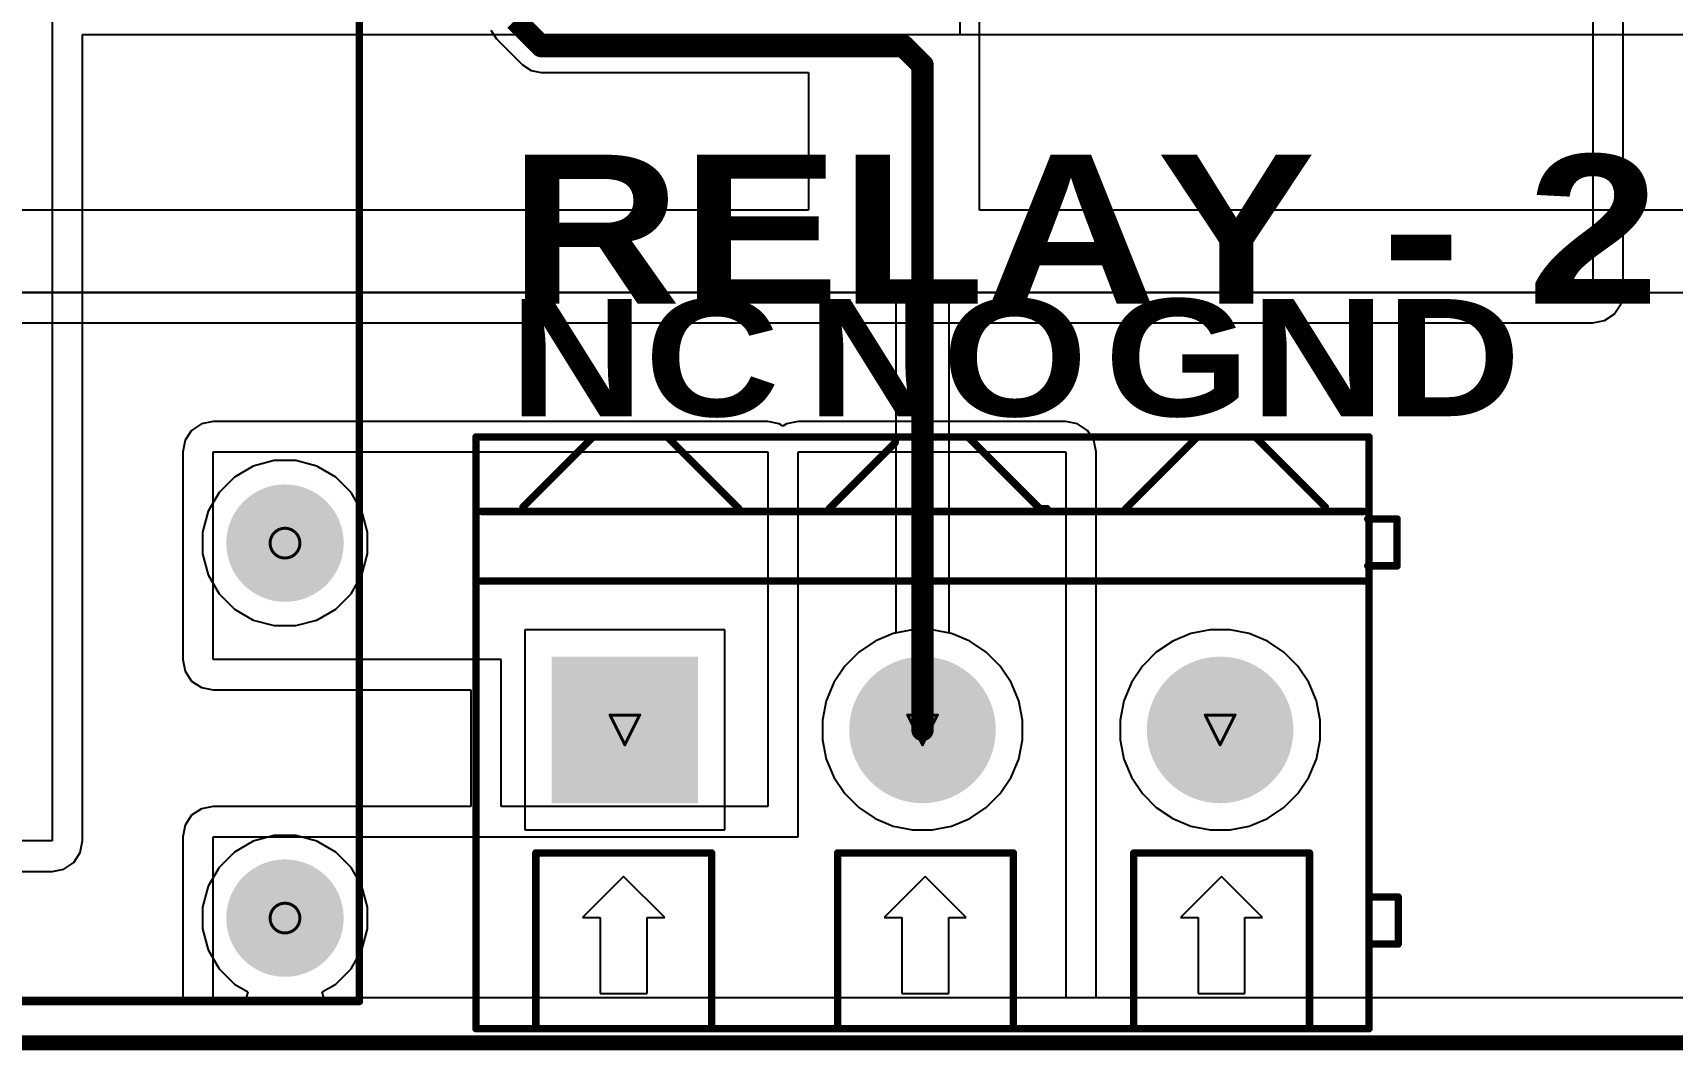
# Model space of a CAD drawing. Header units: inches. Extents: x -5 to 5328, y -4 to 5281.
# Drawn here: x 83.39 to 111.37, y -4.13 to 13.24 of the extents above; entities that cross this region are included whole.
import ezdxf

# ---------------------------------------------------------------- set-up
doc = ezdxf.new("R2010")
doc.units = ezdxf.units.IN
for name, color, linetype in [('Board Outline', 216, 'Continuous'), ('Bottom Layer', 5, 'Continuous'), ('Bottom Solder', 6, 'Continuous'), ('Drill Drawing', 1, 'Continuous'), ('Layer 1', 16, 'Continuous'), ('Layer 2', 76, 'Continuous'), ('Multi-Layer', 9, 'Continuous'), ('Pad Holes', 156, 'Continuous'), ('Top Layer', 1, 'Continuous'), ('Top Overlay', 2, 'Continuous'), ('Top Solder', 216, 'Continuous')]:
    doc.layers.add(name, color=color, linetype=linetype)
doc.styles.add('Arial Black_Bold', font='', dxfattribs={"height": 0.2})
doc.styles.get('Arial Black_Bold').set_extended_font_data('Arial Black', bold=True)

# ---------------------------------------------------------------- blocks, each defined once
blk = doc.blocks.new('G6RN_1_DC24_123')
at = {"layer": 'Bottom Layer'}
h = blk.add_hatch(color=5, dxfattribs=at)
edge = h.paths.add_edge_path()
edge.add_arc((-3.81, 12.7), 0.9, 0, 360)
h = blk.add_hatch(color=5, dxfattribs=at)
edge = h.paths.add_edge_path()
edge.add_arc((3.81, 12.7), 0.9, 0, 360)
h = blk.add_hatch(color=5, dxfattribs=at)
edge = h.paths.add_edge_path()
edge.add_arc((3.81, -6.3), 0.9, 0, 360)
h = blk.add_hatch(color=5, dxfattribs=at)
edge = h.paths.add_edge_path()
edge.add_arc((-3.81, -9.5), 0.9, 0, 360)
h = blk.add_hatch(color=5, dxfattribs=at)
edge = h.paths.add_edge_path()
edge.add_arc((3.81, -12.7), 0.9, 0, 360)
at = {"layer": 'Bottom Solder'}
h = blk.add_hatch(color=6, dxfattribs=at)
edge = h.paths.add_edge_path()
edge.add_arc((-3.81, 12.7), 1.002, 0, 360)
h = blk.add_hatch(color=6, dxfattribs=at)
edge = h.paths.add_edge_path()
edge.add_arc((3.81, 12.7), 1.002, 0, 360)
h = blk.add_hatch(color=6, dxfattribs=at)
edge = h.paths.add_edge_path()
edge.add_arc((3.81, -6.3), 1.002, 0, 360)
h = blk.add_hatch(color=6, dxfattribs=at)
edge = h.paths.add_edge_path()
edge.add_arc((-3.81, -9.5), 1.002, 0, 360)
h = blk.add_hatch(color=6, dxfattribs=at)
edge = h.paths.add_edge_path()
edge.add_arc((3.81, -12.7), 1.002, 0, 360)
at = {"layer": 'Layer 1'}
h = blk.add_hatch(color=16, dxfattribs=at)
edge = h.paths.add_edge_path()
edge.add_arc((-3.81, 12.7), 0.9, 0, 360)
h = blk.add_hatch(color=16, dxfattribs=at)
edge = h.paths.add_edge_path()
edge.add_arc((3.81, 12.7), 0.9, 0, 360)
h = blk.add_hatch(color=16, dxfattribs=at)
edge = h.paths.add_edge_path()
edge.add_arc((3.81, -6.3), 0.9, 0, 360)
h = blk.add_hatch(color=16, dxfattribs=at)
edge = h.paths.add_edge_path()
edge.add_arc((-3.81, -9.5), 0.9, 0, 360)
h = blk.add_hatch(color=16, dxfattribs=at)
edge = h.paths.add_edge_path()
edge.add_arc((3.81, -12.7), 0.9, 0, 360)
at = {"layer": 'Layer 2'}
h = blk.add_hatch(color=76, dxfattribs=at)
edge = h.paths.add_edge_path()
edge.add_arc((-3.81, 12.7), 0.9, 0, 360)
h = blk.add_hatch(color=76, dxfattribs=at)
edge = h.paths.add_edge_path()
edge.add_arc((3.81, 12.7), 0.9, 0, 360)
h = blk.add_hatch(color=76, dxfattribs=at)
edge = h.paths.add_edge_path()
edge.add_arc((3.81, -6.3), 0.9, 0, 360)
h = blk.add_hatch(color=76, dxfattribs=at)
edge = h.paths.add_edge_path()
edge.add_arc((-3.81, -9.5), 0.9, 0, 360)
h = blk.add_hatch(color=76, dxfattribs=at)
edge = h.paths.add_edge_path()
edge.add_arc((3.81, -12.7), 0.9, 0, 360)
at = {"layer": 'Multi-Layer'}
h = blk.add_hatch(color=9, dxfattribs=at)
edge = h.paths.add_edge_path()
edge.add_arc((-3.81, 12.7), 0.9, 0, 360)
h = blk.add_hatch(color=9, dxfattribs=at)
edge = h.paths.add_edge_path()
edge.add_arc((3.81, 12.7), 0.9, 0, 360)
h = blk.add_hatch(color=9, dxfattribs=at)
edge = h.paths.add_edge_path()
edge.add_arc((3.81, -6.3), 0.9, 0, 360)
h = blk.add_hatch(color=9, dxfattribs=at)
edge = h.paths.add_edge_path()
edge.add_arc((-3.81, -9.5), 0.9, 0, 360)
h = blk.add_hatch(color=9, dxfattribs=at)
edge = h.paths.add_edge_path()
edge.add_arc((3.81, -12.7), 0.9, 0, 360)
at = {"layer": 'Pad Holes'}
h = blk.add_hatch(color=7, dxfattribs=at)
edge = h.paths.add_edge_path()
edge.add_arc((-3.81, 12.7), 0.6, 0, 360)
h = blk.add_hatch(color=7, dxfattribs=at)
edge = h.paths.add_edge_path()
edge.add_arc((3.81, 12.7), 0.6, 0, 360)
h = blk.add_hatch(color=7, dxfattribs=at)
edge = h.paths.add_edge_path()
edge.add_arc((3.81, -6.3), 0.6, 0, 360)
h = blk.add_hatch(color=7, dxfattribs=at)
edge = h.paths.add_edge_path()
edge.add_arc((-3.81, -9.5), 0.6, 0, 360)
h = blk.add_hatch(color=7, dxfattribs=at)
edge = h.paths.add_edge_path()
edge.add_arc((3.81, -12.7), 0.6, 0, 360)
at = {"layer": 'Top Layer'}
h = blk.add_hatch(color=1, dxfattribs=at)
edge = h.paths.add_edge_path()
edge.add_arc((-3.81, 12.7), 0.9, 0, 360)
h = blk.add_hatch(color=1, dxfattribs=at)
edge = h.paths.add_edge_path()
edge.add_arc((3.81, 12.7), 0.9, 0, 360)
h = blk.add_hatch(color=1, dxfattribs=at)
edge = h.paths.add_edge_path()
edge.add_arc((3.81, -6.3), 0.9, 0, 360)
h = blk.add_hatch(color=1, dxfattribs=at)
edge = h.paths.add_edge_path()
edge.add_arc((-3.81, -9.5), 0.9, 0, 360)
h = blk.add_hatch(color=1, dxfattribs=at)
edge = h.paths.add_edge_path()
edge.add_arc((3.81, -12.7), 0.9, 0, 360)
at = {"layer": 'Top Solder'}
h = blk.add_hatch(color=216, dxfattribs=at)
edge = h.paths.add_edge_path()
edge.add_arc((-3.81, 12.7), 1.002, 0, 360)
h = blk.add_hatch(color=216, dxfattribs=at)
edge = h.paths.add_edge_path()
edge.add_arc((3.81, 12.7), 1.002, 0, 360)
h = blk.add_hatch(color=216, dxfattribs=at)
edge = h.paths.add_edge_path()
edge.add_arc((3.81, -6.3), 1.002, 0, 360)
h = blk.add_hatch(color=216, dxfattribs=at)
edge = h.paths.add_edge_path()
edge.add_arc((-3.81, -9.5), 1.002, 0, 360)
h = blk.add_hatch(color=216, dxfattribs=at)
edge = h.paths.add_edge_path()
edge.add_arc((3.81, -12.7), 1.002, 0, 360)
at = {"layer": 'Top Overlay'}
for points in [[(-5.08, 14.377, 0.127, 0.127, 0), (5.08, 14.377, 0.127, 0.127, 0)], [(-5.08, -14.123, 0.127, 0.127, 0), (-5.08, 14.377, 0.127, 0.127, 0)], [(5.08, -14.123, 0.127, 0.127, 0), (5.08, 14.377, 0.127, 0.127, 0)], [(-1.524, 13.462, 0.127, 0.127, 0), (1.524, 13.462, 0.127, 0.127, 0)], [(-1.524, 12.192, 0.127, 0.127, 0), (-1.524, 13.462, 0.127, 0.127, 0)], [(1.524, 12.192, 0.127, 0.127, 0), (1.524, 13.462, 0.127, 0.127, 0)], [(-1.524, 12.192, 0.127, 0.127, 0), (1.524, 12.192, 0.127, 0.127, 0)], [(-5.08, -14.123, 0.127, 0.127, 0), (5.08, -14.123, 0.127, 0.127, 0)]]:
    blk.add_lwpolyline(points, format="xyseb", dxfattribs=at)
for points in [[(-5.112, 14.377, 0.0635, 0.0635, 1), (-5.048, 14.377, 0.0635, 0.0635, 1)], [(-5.112, 14.377, 0.0635, 0.0635, 1), (-5.048, 14.377, 0.0635, 0.0635, 1)], [(5.048, 14.377, 0.0635, 0.0635, 1), (5.112, 14.377, 0.0635, 0.0635, 1)], [(5.048, 14.377, 0.0635, 0.0635, 1), (5.112, 14.377, 0.0635, 0.0635, 1)], [(-1.556, 13.462, 0.0635, 0.0635, 1), (-1.492, 13.462, 0.0635, 0.0635, 1)], [(-1.556, 13.462, 0.0635, 0.0635, 1), (-1.492, 13.462, 0.0635, 0.0635, 1)], [(1.492, 13.462, 0.0635, 0.0635, 1), (1.556, 13.462, 0.0635, 0.0635, 1)], [(1.492, 13.462, 0.0635, 0.0635, 1), (1.556, 13.462, 0.0635, 0.0635, 1)], [(-1.556, 12.192, 0.0635, 0.0635, 1), (-1.492, 12.192, 0.0635, 0.0635, 1)], [(-1.556, 12.192, 0.0635, 0.0635, 1), (-1.492, 12.192, 0.0635, 0.0635, 1)], [(1.492, 12.192, 0.0635, 0.0635, 1), (1.556, 12.192, 0.0635, 0.0635, 1)], [(1.492, 12.192, 0.0635, 0.0635, 1), (1.556, 12.192, 0.0635, 0.0635, 1)], [(-5.112, -14.123, 0.0635, 0.0635, 1), (-5.048, -14.123, 0.0635, 0.0635, 1)], [(-5.112, -14.123, 0.0635, 0.0635, 1), (-5.048, -14.123, 0.0635, 0.0635, 1)], [(5.048, -14.123, 0.0635, 0.0635, 1), (5.112, -14.123, 0.0635, 0.0635, 1)], [(5.048, -14.123, 0.0635, 0.0635, 1), (5.112, -14.123, 0.0635, 0.0635, 1)]]:
    blk.add_lwpolyline(points, format="xyseb", close=True, dxfattribs=at)
blk = doc.blocks.new('DB128L_5_08_3P_GY_S_127')
at = {"layer": 'Bottom Layer'}
blk.add_hatch(color=5, dxfattribs=at).paths.add_polyline_path([(-6.28, 1.2), (-3.88, 1.2), (-3.88, -1.2), (-6.28, -1.2)])
h = blk.add_hatch(color=5, dxfattribs=at)
edge = h.paths.add_edge_path()
edge.add_arc((0, 0), 1.2, 0, 360)
h = blk.add_hatch(color=5, dxfattribs=at)
edge = h.paths.add_edge_path()
edge.add_arc((5.08, 0), 1.2, 0, 360)
at = {"layer": 'Bottom Solder'}
blk.add_hatch(color=6, dxfattribs=at).paths.add_polyline_path([(-6.331, 1.251), (-3.829, 1.251), (-3.829, -1.251), (-6.331, -1.251)])
h = blk.add_hatch(color=6, dxfattribs=at)
edge = h.paths.add_edge_path()
edge.add_arc((0, 0), 1.251, 0, 360)
h = blk.add_hatch(color=6, dxfattribs=at)
edge = h.paths.add_edge_path()
edge.add_arc((5.08, 0), 1.251, 0, 360)
at = {"layer": 'Layer 1'}
blk.add_hatch(color=16, dxfattribs=at).paths.add_polyline_path([(-6.28, 1.2), (-3.88, 1.2), (-3.88, -1.2), (-6.28, -1.2)])
h = blk.add_hatch(color=16, dxfattribs=at)
edge = h.paths.add_edge_path()
edge.add_arc((0, 0), 1.2, 0, 360)
h = blk.add_hatch(color=16, dxfattribs=at)
edge = h.paths.add_edge_path()
edge.add_arc((5.08, 0), 1.2, 0, 360)
at = {"layer": 'Layer 2'}
blk.add_hatch(color=76, dxfattribs=at).paths.add_polyline_path([(-6.28, 1.2), (-3.88, 1.2), (-3.88, -1.2), (-6.28, -1.2)])
h = blk.add_hatch(color=76, dxfattribs=at)
edge = h.paths.add_edge_path()
edge.add_arc((0, 0), 1.2, 0, 360)
h = blk.add_hatch(color=76, dxfattribs=at)
edge = h.paths.add_edge_path()
edge.add_arc((5.08, 0), 1.2, 0, 360)
at = {"layer": 'Multi-Layer'}
blk.add_hatch(color=9, dxfattribs=at).paths.add_polyline_path([(-6.28, 1.2), (-3.88, 1.2), (-3.88, -1.2), (-6.28, -1.2)])
h = blk.add_hatch(color=9, dxfattribs=at)
edge = h.paths.add_edge_path()
edge.add_arc((0, 0), 1.2, 0, 360)
h = blk.add_hatch(color=9, dxfattribs=at)
edge = h.paths.add_edge_path()
edge.add_arc((5.08, 0), 1.2, 0, 360)
at = {"layer": 'Pad Holes'}
h = blk.add_hatch(color=7, dxfattribs=at)
edge = h.paths.add_edge_path()
edge.add_arc((-5.08, 0), 0.8, 0, 360)
h = blk.add_hatch(color=7, dxfattribs=at)
edge = h.paths.add_edge_path()
edge.add_arc((0, 0), 0.8, 0, 360)
h = blk.add_hatch(color=7, dxfattribs=at)
edge = h.paths.add_edge_path()
edge.add_arc((5.08, 0), 0.8, 0, 360)
at = {"layer": 'Top Layer'}
blk.add_hatch(color=1, dxfattribs=at).paths.add_polyline_path([(-6.28, 1.2), (-3.88, 1.2), (-3.88, -1.2), (-6.28, -1.2)])
h = blk.add_hatch(color=1, dxfattribs=at)
edge = h.paths.add_edge_path()
edge.add_arc((0, 0), 1.2, 0, 360)
h = blk.add_hatch(color=1, dxfattribs=at)
edge = h.paths.add_edge_path()
edge.add_arc((5.08, 0), 1.2, 0, 360)
at = {"layer": 'Top Solder'}
blk.add_hatch(color=216, dxfattribs=at).paths.add_polyline_path([(-6.331, 1.251), (-3.829, 1.251), (-3.829, -1.251), (-6.331, -1.251)])
h = blk.add_hatch(color=216, dxfattribs=at)
edge = h.paths.add_edge_path()
edge.add_arc((0, 0), 1.251, 0, 360)
h = blk.add_hatch(color=216, dxfattribs=at)
edge = h.paths.add_edge_path()
edge.add_arc((5.08, 0), 1.251, 0, 360)
at = {"layer": 'Top Overlay'}
for p, q in [((-5.1, -2.5), (-5.8, -3.2)), ((-4.4, -3.2), (-5.1, -2.5)), ((-5.1, -2.5), (-5.1, -2.5)), ((0.048, -2.5), (-0.652, -3.2)), ((0.748, -3.2), (0.048, -2.5)), ((0.048, -2.5), (0.048, -2.5)), ((5.103, -2.5), (4.403, -3.2)), ((5.803, -3.2), (5.103, -2.5)), ((5.103, -2.5), (5.103, -2.5)), ((-5.8, -3.2), (-5.5, -3.2)), ((-5.5, -3.2), (-5.5, -4.5)), ((-4.7, -4.5), (-4.7, -3.2)), ((-4.7, -3.2), (-4.4, -3.2)), ((-0.652, -3.2), (-0.352, -3.2)), ((-0.352, -3.2), (-0.352, -4.5)), ((0.448, -4.5), (0.448, -3.2)), ((0.448, -3.2), (0.748, -3.2)), ((4.403, -3.2), (4.703, -3.2)), ((4.703, -3.2), (4.703, -4.5)), ((5.503, -4.5), (5.503, -3.2)), ((5.503, -3.2), (5.803, -3.2)), ((-5.5, -4.5), (-4.7, -4.5)), ((-0.352, -4.5), (0.448, -4.5)), ((4.703, -4.5), (5.503, -4.5))]:
    blk.add_line(p, q, dxfattribs=at)
for points in [[(-7.62, 5, 0.127, 0.127, 0), (-7.62, -5.1, 0.127, 0.127, 0)], [(-7.62, 5, 0.127, 0.127, 0), (7.62, 5, 0.127, 0.127, 0)], [(-6.817, 3.806, 0.127, 0.127, 0), (-5.623, 5, 0.127, 0.127, 0)], [(-4.455, 5, 0.127, 0.127, 0), (-4.356, 5, 0.127, 0.127, 0)], [(-4.356, 5, 0.127, 0.127, 0), (-3.134, 3.778, 0.127, 0.127, 0)], [(-0.467, 4.902, 0.127, 0.127, 0), (-0.467, 5, 0.127, 0.127, 0)], [(0.778, 5, 0.127, 0.127, 0), (2, 3.778, 0.127, 0.127, 0)], [(3.47, 3.778, 0.127, 0.127, 0), (4.689, 4.997, 0.127, 0.127, 0)], [(4.689, 4.997, 0.127, 0.127, 0), (4.689, 5, 0.127, 0.127, 0)], [(5.68, 5, 0.127, 0.127, 0), (6.874, 3.806, 0.127, 0.127, 0)], [(7.62, -5.1, 0.127, 0.127, 0), (7.62, 5, 0.127, 0.127, 0)], [(-1.59, 3.778, 0.127, 0.127, 0), (-0.467, 4.902, 0.127, 0.127, 0)], [(-7.53, 3.729, 0.127, 0.127, 0), (7.53, 3.729, 0.127, 0.127, 0)], [(-6.817, 3.806, 0.127, 0.127, 0), (-6.817, 3.778, 0.127, 0.127, 0)], [(2, 3.778, 0.127, 0.127, 0), (2.124, 3.778, 0.127, 0.127, 0)], [(6.874, 3.778, 0.127, 0.127, 0), (6.874, 3.806, 0.127, 0.127, 0)], [(7.6, 3.6, 0.127, 0.127, 0), (8.1, 3.6, 0.127, 0.127, 0)], [(8.1, 2.8, 0.127, 0.127, 0), (8.1, 3.6, 0.127, 0.127, 0)], [(7.6, 2.8, 0.127, 0.127, 0), (8.1, 2.8, 0.127, 0.127, 0)], [(-7.53, 2.54, 0.127, 0.127, 0), (7.53, 2.54, 0.127, 0.127, 0)], [(-6.599, -2.1, 0.127, 0.127, 0), (-3.599, -2.1, 0.127, 0.127, 0)], [(-6.599, -5.1, 0.127, 0.127, 0), (-6.599, -2.1, 0.127, 0.127, 0)], [(-3.599, -5.1, 0.127, 0.127, 0), (-3.599, -2.1, 0.127, 0.127, 0)], [(-1.449, -2.101, 0.127, 0.127, 0), (1.55, -2.101, 0.127, 0.127, 0)], [(-1.449, -5.1, 0.127, 0.127, 0), (-1.449, -2.101, 0.127, 0.127, 0)], [(1.55, -5.1, 0.127, 0.127, 0), (1.55, -2.101, 0.127, 0.127, 0)], [(3.605, -2.101, 0.127, 0.127, 0), (6.605, -2.101, 0.127, 0.127, 0)], [(3.605, -5.1, 0.127, 0.127, 0), (3.605, -2.101, 0.127, 0.127, 0)], [(6.605, -2.101, 0.127, 0.127, 0), (6.605, -5.1, 0.127, 0.127, 0)], [(7.62, -2.853, 0.127, 0.127, 0), (8.12, -2.853, 0.127, 0.127, 0)], [(8.12, -3.653, 0.127, 0.127, 0), (8.12, -2.853, 0.127, 0.127, 0)], [(7.62, -3.653, 0.127, 0.127, 0), (8.12, -3.653, 0.127, 0.127, 0)], [(-7.62, -5.1, 0.127, 0.127, 0), (7.62, -5.1, 0.127, 0.127, 0)]]:
    blk.add_lwpolyline(points, format="xyseb", dxfattribs=at)
for points in [[(-7.652, 5, 0.0635, 0.0635, 1), (-7.588, 5, 0.0635, 0.0635, 1)], [(-7.652, 5, 0.0635, 0.0635, 1), (-7.588, 5, 0.0635, 0.0635, 1)], [(-5.655, 5, 0.0635, 0.0635, 1), (-5.591, 5, 0.0635, 0.0635, 1)], [(-4.486, 5, 0.0635, 0.0635, 1), (-4.423, 5, 0.0635, 0.0635, 1)], [(-4.387, 5, 0.0635, 0.0635, 1), (-4.324, 5, 0.0635, 0.0635, 1)], [(-4.387, 5, 0.0635, 0.0635, 1), (-4.324, 5, 0.0635, 0.0635, 1)], [(-0.499, 5, 0.0635, 0.0635, 1), (-0.435, 5, 0.0635, 0.0635, 1)], [(0.746, 5, 0.0635, 0.0635, 1), (0.81, 5, 0.0635, 0.0635, 1)], [(4.658, 5, 0.0635, 0.0635, 1), (4.721, 5, 0.0635, 0.0635, 1)], [(4.658, 4.997, 0.0635, 0.0635, 1), (4.721, 4.997, 0.0635, 0.0635, 1)], [(4.658, 4.997, 0.0635, 0.0635, 1), (4.721, 4.997, 0.0635, 0.0635, 1)], [(5.648, 5, 0.0635, 0.0635, 1), (5.712, 5, 0.0635, 0.0635, 1)], [(7.588, 5, 0.0635, 0.0635, 1), (7.652, 5, 0.0635, 0.0635, 1)], [(7.588, 5, 0.0635, 0.0635, 1), (7.652, 5, 0.0635, 0.0635, 1)], [(-0.499, 4.902, 0.0635, 0.0635, 1), (-0.435, 4.902, 0.0635, 0.0635, 1)], [(-0.499, 4.902, 0.0635, 0.0635, 1), (-0.435, 4.902, 0.0635, 0.0635, 1)], [(-7.562, 3.729, 0.0635, 0.0635, 1), (-7.498, 3.729, 0.0635, 0.0635, 1)], [(-6.849, 3.806, 0.0635, 0.0635, 1), (-6.785, 3.806, 0.0635, 0.0635, 1)], [(-6.849, 3.806, 0.0635, 0.0635, 1), (-6.785, 3.806, 0.0635, 0.0635, 1)], [(-6.849, 3.778, 0.0635, 0.0635, 1), (-6.785, 3.778, 0.0635, 0.0635, 1)], [(-3.166, 3.778, 0.0635, 0.0635, 1), (-3.102, 3.778, 0.0635, 0.0635, 1)], [(-1.622, 3.778, 0.0635, 0.0635, 1), (-1.559, 3.778, 0.0635, 0.0635, 1)], [(1.968, 3.778, 0.0635, 0.0635, 1), (2.031, 3.778, 0.0635, 0.0635, 1)], [(1.968, 3.778, 0.0635, 0.0635, 1), (2.031, 3.778, 0.0635, 0.0635, 1)], [(2.092, 3.778, 0.0635, 0.0635, 1), (2.156, 3.778, 0.0635, 0.0635, 1)], [(3.438, 3.778, 0.0635, 0.0635, 1), (3.502, 3.778, 0.0635, 0.0635, 1)], [(6.842, 3.806, 0.0635, 0.0635, 1), (6.906, 3.806, 0.0635, 0.0635, 1)], [(6.842, 3.806, 0.0635, 0.0635, 1), (6.906, 3.806, 0.0635, 0.0635, 1)], [(6.842, 3.778, 0.0635, 0.0635, 1), (6.906, 3.778, 0.0635, 0.0635, 1)], [(7.498, 3.729, 0.0635, 0.0635, 1), (7.562, 3.729, 0.0635, 0.0635, 1)], [(7.568, 3.6, 0.0635, 0.0635, 1), (7.632, 3.6, 0.0635, 0.0635, 1)], [(8.068, 3.6, 0.0635, 0.0635, 1), (8.132, 3.6, 0.0635, 0.0635, 1)], [(8.068, 3.6, 0.0635, 0.0635, 1), (8.132, 3.6, 0.0635, 0.0635, 1)], [(7.568, 2.8, 0.0635, 0.0635, 1), (7.632, 2.8, 0.0635, 0.0635, 1)], [(8.068, 2.8, 0.0635, 0.0635, 1), (8.132, 2.8, 0.0635, 0.0635, 1)], [(8.068, 2.8, 0.0635, 0.0635, 1), (8.132, 2.8, 0.0635, 0.0635, 1)], [(-7.562, 2.54, 0.0635, 0.0635, 1), (-7.498, 2.54, 0.0635, 0.0635, 1)], [(7.498, 2.54, 0.0635, 0.0635, 1), (7.562, 2.54, 0.0635, 0.0635, 1)], [(-6.631, -2.1, 0.0635, 0.0635, 1), (-6.567, -2.1, 0.0635, 0.0635, 1)], [(-6.631, -2.1, 0.0635, 0.0635, 1), (-6.567, -2.1, 0.0635, 0.0635, 1)], [(-3.631, -2.1, 0.0635, 0.0635, 1), (-3.567, -2.1, 0.0635, 0.0635, 1)], [(-3.631, -2.1, 0.0635, 0.0635, 1), (-3.567, -2.1, 0.0635, 0.0635, 1)], [(-1.481, -2.101, 0.0635, 0.0635, 1), (-1.418, -2.101, 0.0635, 0.0635, 1)], [(-1.481, -2.101, 0.0635, 0.0635, 1), (-1.418, -2.101, 0.0635, 0.0635, 1)], [(1.519, -2.101, 0.0635, 0.0635, 1), (1.582, -2.101, 0.0635, 0.0635, 1)], [(1.519, -2.101, 0.0635, 0.0635, 1), (1.582, -2.101, 0.0635, 0.0635, 1)], [(3.574, -2.101, 0.0635, 0.0635, 1), (3.637, -2.101, 0.0635, 0.0635, 1)], [(3.574, -2.101, 0.0635, 0.0635, 1), (3.637, -2.101, 0.0635, 0.0635, 1)], [(6.573, -2.101, 0.0635, 0.0635, 1), (6.637, -2.101, 0.0635, 0.0635, 1)], [(6.573, -2.101, 0.0635, 0.0635, 1), (6.637, -2.101, 0.0635, 0.0635, 1)], [(7.588, -2.853, 0.0635, 0.0635, 1), (7.652, -2.853, 0.0635, 0.0635, 1)], [(8.088, -2.853, 0.0635, 0.0635, 1), (8.152, -2.853, 0.0635, 0.0635, 1)], [(8.088, -2.853, 0.0635, 0.0635, 1), (8.152, -2.853, 0.0635, 0.0635, 1)], [(7.588, -3.653, 0.0635, 0.0635, 1), (7.652, -3.653, 0.0635, 0.0635, 1)], [(8.088, -3.653, 0.0635, 0.0635, 1), (8.152, -3.653, 0.0635, 0.0635, 1)], [(8.088, -3.653, 0.0635, 0.0635, 1), (8.152, -3.653, 0.0635, 0.0635, 1)], [(-7.652, -5.1, 0.0635, 0.0635, 1), (-7.588, -5.1, 0.0635, 0.0635, 1)], [(-7.652, -5.1, 0.0635, 0.0635, 1), (-7.588, -5.1, 0.0635, 0.0635, 1)], [(-6.631, -5.1, 0.0635, 0.0635, 1), (-6.567, -5.1, 0.0635, 0.0635, 1)], [(-3.631, -5.1, 0.0635, 0.0635, 1), (-3.567, -5.1, 0.0635, 0.0635, 1)], [(-1.481, -5.1, 0.0635, 0.0635, 1), (-1.418, -5.1, 0.0635, 0.0635, 1)], [(1.519, -5.1, 0.0635, 0.0635, 1), (1.582, -5.1, 0.0635, 0.0635, 1)], [(3.574, -5.1, 0.0635, 0.0635, 1), (3.637, -5.1, 0.0635, 0.0635, 1)], [(6.573, -5.1, 0.0635, 0.0635, 1), (6.637, -5.1, 0.0635, 0.0635, 1)], [(7.588, -5.1, 0.0635, 0.0635, 1), (7.652, -5.1, 0.0635, 0.0635, 1)], [(7.588, -5.1, 0.0635, 0.0635, 1), (7.652, -5.1, 0.0635, 0.0635, 1)]]:
    blk.add_lwpolyline(points, format="xyseb", close=True, dxfattribs=at)

msp = doc.modelspace()

# ---------------------------------------------------------------- linework, layer by layer
at = {"layer": 'Board Outline'}
msp.add_lwpolyline([(-4.019, -4, 0.254, 0.254, 0), (145.981, -4, 0.254, 0.254, 0)], format="xyseb", dxfattribs=at)
at = {"layer": 'Bottom Layer'}
for p, q in [((99.213, 16.332), (99.213, 13.212)), ((83.721, 13.73), (83.721, -0.556)), ((84.239, -0.556), (84.239, 13.212)), ((84.239, 13.212), (111.644, 13.212)), ((99.213, 13.212), (111.644, 13.212)), ((87.508, 5.936), (87.15, 5.84)), ((87.879, 5.936), (87.508, 5.936)), ((88.237, 5.84), (87.879, 5.936)), ((86.829, 5.655), (86.567, 5.393)), ((87.15, 5.84), (86.829, 5.655)), ((88.558, 5.655), (88.237, 5.84)), ((88.82, 5.393), (88.558, 5.655)), ((86.567, 5.393), (86.381, 5.072)), ((89.005, 5.072), (88.82, 5.393)), ((86.381, 5.072), (86.285, 4.714)), ((89.101, 4.714), (89.005, 5.072)), ((86.285, 4.714), (86.285, 4.343)), ((89.101, 4.343), (89.101, 4.714)), ((86.285, 4.343), (86.381, 3.985)), ((89.005, 3.985), (89.101, 4.343)), ((86.381, 3.985), (86.567, 3.664)), ((88.82, 3.664), (89.005, 3.985)), ((86.567, 3.664), (86.829, 3.402)), ((88.558, 3.402), (88.82, 3.664)), ((86.829, 3.402), (87.15, 3.216)), ((88.237, 3.216), (88.558, 3.402)), ((87.15, 3.216), (87.508, 3.12)), ((87.508, 3.12), (87.879, 3.12)), ((87.879, 3.12), (88.237, 3.216)), ((95.201, 3.048), (91.785, 3.048)), ((91.785, 3.048), (91.785, -0.368)), ((95.201, -0.368), (95.201, 3.048)), ((97.764, 2.854), (97.484, 2.667)), ((98.075, 2.983), (97.764, 2.854)), ((98.405, 3.048), (98.075, 2.983)), ((98.741, 3.048), (98.405, 3.048)), ((99.071, 2.983), (98.741, 3.048)), ((99.382, 2.854), (99.071, 2.983)), ((99.662, 2.667), (99.382, 2.854)), ((97.484, 2.667), (97.247, 2.429)), ((99.9, 2.429), (99.662, 2.667)), ((97.247, 2.429), (97.06, 2.149)), ((100.087, 2.149), (99.9, 2.429)), ((97.06, 2.149), (96.931, 1.839)), ((100.216, 1.839), (100.087, 2.149)), ((96.931, 1.839), (96.865, 1.509)), ((100.281, 1.509), (100.216, 1.839)), ((96.865, 1.509), (96.865, 1.172)), ((100.281, 1.172), (100.281, 1.509)), ((96.865, 1.172), (96.931, 0.842)), ((100.216, 0.842), (100.281, 1.172)), ((96.931, 0.842), (97.06, 0.531)), ((100.087, 0.531), (100.216, 0.842)), ((97.06, 0.531), (97.247, 0.252)), ((99.9, 0.252), (100.087, 0.531)), ((97.247, 0.252), (97.484, 0.014)), ((97.484, 0.014), (97.764, -0.173)), ((99.382, -0.173), (99.662, 0.014)), ((99.662, 0.014), (99.9, 0.252)), ((97.764, -0.173), (98.075, -0.302)), ((99.071, -0.302), (99.382, -0.173)), ((83.721, -0.556), (77.554, -0.556)), ((84.2, -0.755), (84.239, -0.556)), ((87.15, -0.56), (86.829, -0.745)), ((87.508, -0.464), (87.15, -0.56)), ((87.879, -0.464), (87.508, -0.464)), ((88.237, -0.56), (87.879, -0.464)), ((88.558, -0.745), (88.237, -0.56)), ((91.785, -0.368), (95.201, -0.368)), ((98.075, -0.302), (98.405, -0.368)), ((98.405, -0.368), (98.741, -0.368)), ((98.741, -0.368), (99.071, -0.302)), ((84.087, -0.923), (84.2, -0.755)), ((86.829, -0.745), (86.567, -1.007)), ((88.82, -1.007), (88.558, -0.745)), ((77.554, -1.074), (83.721, -1.074)), ((83.721, -1.074), (83.919, -1.035)), ((83.919, -1.035), (84.087, -0.923)), ((86.567, -1.007), (86.381, -1.328)), ((89.005, -1.328), (88.82, -1.007)), ((86.381, -1.328), (86.285, -1.686)), ((89.101, -1.686), (89.005, -1.328)), ((86.285, -1.686), (86.285, -2.057)), ((89.101, -2.057), (89.101, -1.686)), ((86.285, -2.057), (86.381, -2.415)), ((89.005, -2.415), (89.101, -2.057)), ((86.381, -2.415), (86.567, -2.736)), ((88.82, -2.736), (89.005, -2.415)), ((86.567, -2.736), (86.829, -2.998)), ((88.558, -2.998), (88.82, -2.736)), ((86.829, -2.998), (87.057, -3.13)), ((88.33, -3.13), (88.558, -2.998)), ((87.029, -3.231), (57.854, -3.231)), ((87.057, -3.13), (87.029, -3.231)), ((88.357, -3.231), (88.33, -3.13)), ((139.429, -3.231), (88.357, -3.231))]:
    msp.add_line(p, q, dxfattribs=at)
at = {"layer": 'Drill Drawing'}
for points in [[(87.947, 4.528, 0.0508, 0.0508, 1), (87.439, 4.528, 0.0508, 0.0508, 1)], [(87.427, 4.528, 0.0254, 0.0254, 1), (87.452, 4.528, 0.0254, 0.0254, 1)], [(87.935, 4.528, 0.0254, 0.0254, 1), (87.96, 4.528, 0.0254, 0.0254, 1)], [(93.227, 1.594, 0.0254, 0.0254, 1), (93.252, 1.594, 0.0254, 0.0254, 1)], [(93.227, 1.594, 0.0254, 0.0254, 1), (93.252, 1.594, 0.0254, 0.0254, 1)], [(93.735, 1.594, 0.0254, 0.0254, 1), (93.76, 1.594, 0.0254, 0.0254, 1)], [(93.735, 1.594, 0.0254, 0.0254, 1), (93.76, 1.594, 0.0254, 0.0254, 1)], [(98.307, 1.594, 0.0254, 0.0254, 1), (98.332, 1.594, 0.0254, 0.0254, 1)], [(98.307, 1.594, 0.0254, 0.0254, 1), (98.332, 1.594, 0.0254, 0.0254, 1)], [(98.815, 1.594, 0.0254, 0.0254, 1), (98.84, 1.594, 0.0254, 0.0254, 1)], [(98.815, 1.594, 0.0254, 0.0254, 1), (98.84, 1.594, 0.0254, 0.0254, 1)], [(103.387, 1.594, 0.0254, 0.0254, 1), (103.412, 1.594, 0.0254, 0.0254, 1)], [(103.387, 1.594, 0.0254, 0.0254, 1), (103.412, 1.594, 0.0254, 0.0254, 1)], [(103.895, 1.594, 0.0254, 0.0254, 1), (103.92, 1.594, 0.0254, 0.0254, 1)], [(103.895, 1.594, 0.0254, 0.0254, 1), (103.92, 1.594, 0.0254, 0.0254, 1)], [(93.481, 1.086, 0.0254, 0.0254, 1), (93.506, 1.086, 0.0254, 0.0254, 1)], [(93.481, 1.086, 0.0254, 0.0254, 1), (93.506, 1.086, 0.0254, 0.0254, 1)], [(98.561, 1.086, 0.0254, 0.0254, 1), (98.586, 1.086, 0.0254, 0.0254, 1)], [(98.561, 1.086, 0.0254, 0.0254, 1), (98.586, 1.086, 0.0254, 0.0254, 1)], [(103.641, 1.086, 0.0254, 0.0254, 1), (103.666, 1.086, 0.0254, 0.0254, 1)], [(103.641, 1.086, 0.0254, 0.0254, 1), (103.666, 1.086, 0.0254, 0.0254, 1)], [(87.947, -1.872, 0.0508, 0.0508, 1), (87.439, -1.872, 0.0508, 0.0508, 1)], [(87.427, -1.872, 0.0254, 0.0254, 1), (87.452, -1.872, 0.0254, 0.0254, 1)], [(87.935, -1.872, 0.0254, 0.0254, 1), (87.96, -1.872, 0.0254, 0.0254, 1)]]:
    msp.add_lwpolyline(points, format="xyseb", close=True, dxfattribs=at)
for points in [[(93.239, 1.594, 0.0508, 0.0508, 0), (93.747, 1.594, 0.0508, 0.0508, 0)], [(93.239, 1.594, 0.0508, 0.0508, 0), (93.493, 1.086, 0.0508, 0.0508, 0)], [(93.493, 1.086, 0.0508, 0.0508, 0), (93.747, 1.594, 0.0508, 0.0508, 0)], [(98.319, 1.594, 0.0508, 0.0508, 0), (98.827, 1.594, 0.0508, 0.0508, 0)], [(98.319, 1.594, 0.0508, 0.0508, 0), (98.573, 1.086, 0.0508, 0.0508, 0)], [(98.573, 1.086, 0.0508, 0.0508, 0), (98.827, 1.594, 0.0508, 0.0508, 0)], [(103.399, 1.594, 0.0508, 0.0508, 0), (103.907, 1.594, 0.0508, 0.0508, 0)], [(103.399, 1.594, 0.0508, 0.0508, 0), (103.653, 1.086, 0.0508, 0.0508, 0)], [(103.653, 1.086, 0.0508, 0.0508, 0), (103.907, 1.594, 0.0508, 0.0508, 0)]]:
    msp.add_lwpolyline(points, format="xyseb", dxfattribs=at)
at = {"layer": 'Layer 1'}
for p, q in [((87.508, 5.936), (87.15, 5.84)), ((87.879, 5.936), (87.508, 5.936)), ((88.237, 5.84), (87.879, 5.936)), ((86.829, 5.655), (86.567, 5.393)), ((87.15, 5.84), (86.829, 5.655)), ((88.558, 5.655), (88.237, 5.84)), ((88.82, 5.393), (88.558, 5.655)), ((86.567, 5.393), (86.381, 5.072)), ((89.005, 5.072), (88.82, 5.393)), ((86.381, 5.072), (86.285, 4.714)), ((89.101, 4.714), (89.005, 5.072)), ((86.285, 4.714), (86.285, 4.343)), ((89.101, 4.343), (89.101, 4.714)), ((86.285, 4.343), (86.381, 3.985)), ((89.005, 3.985), (89.101, 4.343)), ((86.381, 3.985), (86.567, 3.664)), ((88.82, 3.664), (89.005, 3.985)), ((86.567, 3.664), (86.829, 3.402)), ((88.558, 3.402), (88.82, 3.664)), ((86.829, 3.402), (87.15, 3.216)), ((88.237, 3.216), (88.558, 3.402)), ((87.15, 3.216), (87.508, 3.12)), ((87.508, 3.12), (87.879, 3.12)), ((87.879, 3.12), (88.237, 3.216)), ((95.201, 3.048), (91.785, 3.048)), ((91.785, 3.048), (91.785, -0.368)), ((95.201, -0.368), (95.201, 3.048)), ((97.764, 2.854), (97.484, 2.667)), ((98.075, 2.983), (97.764, 2.854)), ((98.405, 3.048), (98.075, 2.983)), ((98.741, 3.048), (98.405, 3.048)), ((99.071, 2.983), (98.741, 3.048)), ((99.382, 2.854), (99.071, 2.983)), ((99.662, 2.667), (99.382, 2.854)), ((97.484, 2.667), (97.247, 2.429)), ((99.9, 2.429), (99.662, 2.667)), ((97.247, 2.429), (97.06, 2.149)), ((100.087, 2.149), (99.9, 2.429)), ((97.06, 2.149), (96.931, 1.839)), ((100.216, 1.839), (100.087, 2.149)), ((96.931, 1.839), (96.865, 1.509)), ((100.281, 1.509), (100.216, 1.839)), ((96.865, 1.509), (96.865, 1.172)), ((100.281, 1.172), (100.281, 1.509)), ((96.865, 1.172), (96.931, 0.842)), ((100.216, 0.842), (100.281, 1.172)), ((96.931, 0.842), (97.06, 0.531)), ((100.087, 0.531), (100.216, 0.842)), ((97.06, 0.531), (97.247, 0.252)), ((99.9, 0.252), (100.087, 0.531)), ((97.247, 0.252), (97.484, 0.014)), ((97.484, 0.014), (97.764, -0.173)), ((99.382, -0.173), (99.662, 0.014)), ((99.662, 0.014), (99.9, 0.252)), ((97.764, -0.173), (98.075, -0.302)), ((99.071, -0.302), (99.382, -0.173)), ((87.15, -0.56), (86.829, -0.745)), ((87.508, -0.464), (87.15, -0.56)), ((87.879, -0.464), (87.508, -0.464)), ((88.237, -0.56), (87.879, -0.464)), ((88.558, -0.745), (88.237, -0.56)), ((91.785, -0.368), (95.201, -0.368)), ((98.075, -0.302), (98.405, -0.368)), ((98.405, -0.368), (98.741, -0.368)), ((98.741, -0.368), (99.071, -0.302)), ((86.829, -0.745), (86.567, -1.007)), ((88.82, -1.007), (88.558, -0.745)), ((86.567, -1.007), (86.381, -1.328)), ((89.005, -1.328), (88.82, -1.007)), ((86.381, -1.328), (86.285, -1.686)), ((89.101, -1.686), (89.005, -1.328)), ((86.285, -1.686), (86.285, -2.057)), ((89.101, -2.057), (89.101, -1.686)), ((86.285, -2.057), (86.381, -2.415)), ((89.005, -2.415), (89.101, -2.057)), ((86.381, -2.415), (86.567, -2.736)), ((88.82, -2.736), (89.005, -2.415)), ((86.567, -2.736), (86.829, -2.998)), ((88.558, -2.998), (88.82, -2.736)), ((86.829, -2.998), (87.057, -3.13)), ((88.33, -3.13), (88.558, -2.998)), ((87.029, -3.231), (57.854, -3.231)), ((87.057, -3.13), (87.029, -3.231)), ((88.357, -3.231), (88.33, -3.13)), ((139.429, -3.231), (88.357, -3.231))]:
    msp.add_line(p, q, dxfattribs=at)
at = {"layer": 'Layer 2'}
for p, q in [((99.545, 10.211), (99.545, 16.115)), ((91.204, 13.283), (91.302, 13.136)), ((91.302, 13.136), (91.746, 12.692)), ((91.746, 12.692), (91.746, 12.692)), ((91.746, 12.692), (91.893, 12.594)), ((91.893, 12.594), (92.066, 12.559)), ((92.066, 12.559), (96.629, 12.559)), ((96.629, 12.559), (96.629, 10.211)), ((96.629, 10.211), (80.602, 10.211)), ((112.134, 10.211), (99.545, 10.211)), ((68.119, 8.804), (98.12, 8.804)), ((98.12, 8.804), (98.12, 2.992)), ((99.026, 2.992), (99.026, 8.804)), ((99.026, 8.804), (113.444, 8.804)), ((87.508, 5.936), (87.15, 5.84)), ((87.879, 5.936), (87.508, 5.936)), ((88.237, 5.84), (87.879, 5.936)), ((86.829, 5.655), (86.567, 5.393)), ((87.15, 5.84), (86.829, 5.655)), ((88.558, 5.655), (88.237, 5.84)), ((88.82, 5.393), (88.558, 5.655)), ((86.567, 5.393), (86.381, 5.072)), ((89.005, 5.072), (88.82, 5.393)), ((86.381, 5.072), (86.285, 4.714)), ((89.101, 4.714), (89.005, 5.072)), ((86.285, 4.714), (86.285, 4.343)), ((89.101, 4.343), (89.101, 4.714)), ((86.285, 4.343), (86.381, 3.985)), ((89.005, 3.985), (89.101, 4.343)), ((86.381, 3.985), (86.567, 3.664)), ((88.82, 3.664), (89.005, 3.985)), ((86.567, 3.664), (86.829, 3.402)), ((88.558, 3.402), (88.82, 3.664)), ((86.829, 3.402), (87.15, 3.216)), ((88.237, 3.216), (88.558, 3.402)), ((87.15, 3.216), (87.508, 3.12)), ((87.508, 3.12), (87.879, 3.12)), ((87.879, 3.12), (88.237, 3.216)), ((95.201, 3.048), (91.785, 3.048)), ((91.785, 3.048), (91.785, -0.368)), ((95.201, -0.368), (95.201, 3.048)), ((97.764, 2.854), (97.484, 2.667)), ((98.075, 2.983), (97.764, 2.854)), ((98.12, 2.992), (98.075, 2.983)), ((99.071, 2.983), (99.026, 2.992)), ((99.382, 2.854), (99.071, 2.983)), ((99.662, 2.667), (99.382, 2.854)), ((102.844, 2.854), (102.564, 2.667)), ((103.155, 2.983), (102.844, 2.854)), ((103.485, 3.048), (103.155, 2.983)), ((103.822, 3.048), (103.485, 3.048)), ((104.151, 2.983), (103.822, 3.048)), ((104.462, 2.854), (104.151, 2.983)), ((104.742, 2.667), (104.462, 2.854)), ((97.484, 2.667), (97.247, 2.429)), ((99.9, 2.429), (99.662, 2.667)), ((102.564, 2.667), (102.327, 2.429)), ((104.98, 2.429), (104.742, 2.667)), ((97.247, 2.429), (97.06, 2.149)), ((100.087, 2.149), (99.9, 2.429)), ((102.327, 2.429), (102.14, 2.149)), ((105.167, 2.149), (104.98, 2.429)), ((97.06, 2.149), (96.931, 1.839)), ((100.216, 1.839), (100.087, 2.149)), ((102.14, 2.149), (102.011, 1.839)), ((105.296, 1.839), (105.167, 2.149)), ((96.931, 1.839), (96.865, 1.509)), ((100.281, 1.509), (100.216, 1.839)), ((102.011, 1.839), (101.945, 1.509)), ((105.361, 1.509), (105.296, 1.839)), ((96.865, 1.509), (96.865, 1.172)), ((100.281, 1.172), (100.281, 1.509)), ((101.945, 1.509), (101.945, 1.172)), ((105.361, 1.172), (105.361, 1.509)), ((96.865, 1.172), (96.931, 0.842)), ((100.216, 0.842), (100.281, 1.172)), ((101.945, 1.172), (102.011, 0.842)), ((105.296, 0.842), (105.361, 1.172)), ((96.931, 0.842), (97.06, 0.531)), ((100.087, 0.531), (100.216, 0.842)), ((102.011, 0.842), (102.14, 0.531)), ((105.167, 0.531), (105.296, 0.842)), ((97.06, 0.531), (97.247, 0.252)), ((99.9, 0.252), (100.087, 0.531)), ((102.14, 0.531), (102.327, 0.252)), ((104.98, 0.252), (105.167, 0.531)), ((97.247, 0.252), (97.484, 0.014)), ((97.484, 0.014), (97.764, -0.173)), ((99.382, -0.173), (99.662, 0.014)), ((99.662, 0.014), (99.9, 0.252)), ((102.327, 0.252), (102.564, 0.014)), ((102.564, 0.014), (102.844, -0.173)), ((104.462, -0.173), (104.742, 0.014)), ((104.742, 0.014), (104.98, 0.252)), ((97.764, -0.173), (98.075, -0.302)), ((99.071, -0.302), (99.382, -0.173)), ((102.844, -0.173), (103.155, -0.302)), ((104.151, -0.302), (104.462, -0.173)), ((87.15, -0.56), (86.829, -0.745)), ((87.508, -0.464), (87.15, -0.56)), ((87.879, -0.464), (87.508, -0.464)), ((88.237, -0.56), (87.879, -0.464)), ((88.558, -0.745), (88.237, -0.56)), ((91.785, -0.368), (95.201, -0.368)), ((98.075, -0.302), (98.405, -0.368)), ((98.405, -0.368), (98.741, -0.368)), ((98.741, -0.368), (99.071, -0.302)), ((103.155, -0.302), (103.485, -0.368)), ((103.485, -0.368), (103.822, -0.368)), ((103.822, -0.368), (104.151, -0.302)), ((86.829, -0.745), (86.567, -1.007)), ((88.82, -1.007), (88.558, -0.745)), ((86.567, -1.007), (86.381, -1.328)), ((89.005, -1.328), (88.82, -1.007)), ((86.381, -1.328), (86.285, -1.686)), ((89.101, -1.686), (89.005, -1.328)), ((86.285, -1.686), (86.285, -2.057)), ((89.101, -2.057), (89.101, -1.686)), ((86.285, -2.057), (86.381, -2.415)), ((89.005, -2.415), (89.101, -2.057)), ((86.381, -2.415), (86.567, -2.736)), ((88.82, -2.736), (89.005, -2.415)), ((86.567, -2.736), (86.829, -2.998)), ((88.558, -2.998), (88.82, -2.736)), ((86.829, -2.998), (87.057, -3.13)), ((88.33, -3.13), (88.558, -2.998)), ((87.029, -3.231), (57.854, -3.231)), ((87.057, -3.13), (87.029, -3.231)), ((88.357, -3.231), (88.33, -3.13)), ((139.429, -3.231), (88.357, -3.231))]:
    msp.add_line(p, q, dxfattribs=at)
for points in [[(91.623, 13.456, 0.381, 0.381, 0), (92.066, 13.012, 0.381, 0.381, 0)], [(92.066, 13.012, 0.381, 0.381, 0), (98.248, 13.012, 0.381, 0.381, 0)], [(98.248, 13.012, 0.381, 0.381, 0), (98.573, 12.687, 0.381, 0.381, 0)], [(98.573, 1.34, 0.381, 0.381, 0), (98.573, 12.687, 0.381, 0.381, 0)]]:
    msp.add_lwpolyline(points, format="xyseb", dxfattribs=at)
for points in [[(91.971, 13.012, 0.191, 0.191, 1), (92.162, 13.012, 0.191, 0.191, 1)], [(91.971, 13.012, 0.191, 0.191, 1), (92.162, 13.012, 0.191, 0.191, 1)], [(98.153, 13.012, 0.191, 0.191, 1), (98.344, 13.012, 0.191, 0.191, 1)], [(98.153, 13.012, 0.191, 0.191, 1), (98.344, 13.012, 0.191, 0.191, 1)], [(98.478, 12.687, 0.191, 0.191, 1), (98.669, 12.687, 0.191, 0.191, 1)], [(98.478, 12.687, 0.191, 0.191, 1), (98.669, 12.687, 0.191, 0.191, 1)], [(98.478, 1.34, 0.191, 0.191, 1), (98.669, 1.34, 0.191, 0.191, 1)]]:
    msp.add_lwpolyline(points, format="xyseb", close=True, dxfattribs=at)
at = {"layer": 'Top Layer'}
for p, q in [((110.012, 15.955), (110.012, 8.804)), ((110.53, 8.804), (110.53, 15.955)), ((110.012, 8.804), (68.299, 8.804)), ((110.49, 8.606), (110.53, 8.804)), ((110.21, 8.326), (110.378, 8.438)), ((110.378, 8.438), (110.49, 8.606)), ((68.299, 8.286), (110.012, 8.286)), ((110.012, 8.286), (110.21, 8.326)), ((86.099, 6.451), (85.987, 6.283)), ((86.267, 6.563), (86.099, 6.451)), ((86.465, 6.603), (86.267, 6.563)), ((95.931, 6.603), (86.465, 6.603)), ((96.129, 6.563), (95.931, 6.603)), ((96.19, 6.523), (96.129, 6.563)), ((96.252, 6.563), (96.19, 6.523)), ((96.45, 6.603), (96.252, 6.563)), ((101.022, 6.603), (96.45, 6.603)), ((101.22, 6.563), (101.022, 6.603)), ((101.388, 6.451), (101.22, 6.563)), ((101.5, 6.283), (101.388, 6.451)), ((85.987, 6.283), (85.947, 6.085)), ((101.54, 6.085), (101.5, 6.283)), ((85.947, 6.085), (85.947, 2.54)), ((86.465, 2.54), (86.465, 6.085)), ((86.465, 6.085), (95.931, 6.085)), ((95.931, 6.085), (95.931, 0.035)), ((96.45, -0.484), (96.45, 6.085)), ((96.45, 6.085), (101.022, 6.085)), ((101.022, 6.085), (101.022, -3.231)), ((101.54, -3.231), (101.54, 6.085)), ((85.947, 2.54), (85.987, 2.342)), ((91.38, 2.54), (86.465, 2.54)), ((91.38, 0.035), (91.38, 2.54)), ((85.987, 2.342), (86.099, 2.174)), ((86.099, 2.174), (86.267, 2.062)), ((86.267, 2.062), (86.465, 2.022)), ((86.465, 2.022), (90.862, 2.022)), ((90.862, 2.022), (90.862, 0.035)), ((86.465, 0.034), (86.267, -0.005)), ((90.861, 0.034), (86.465, 0.034)), ((90.862, 0.035), (90.861, 0.034)), ((95.931, 0.035), (91.38, 0.035)), ((86.099, -0.117), (85.987, -0.285)), ((86.267, -0.005), (86.099, -0.117)), ((85.987, -0.285), (85.947, -0.484)), ((85.947, -0.484), (85.947, -3.231)), ((86.465, -3.231), (86.465, -0.484)), ((86.465, -0.484), (96.45, -0.484)), ((85.947, -3.231), (70.632, -3.231)), ((101.022, -3.231), (86.465, -3.231)), ((139.429, -3.231), (101.54, -3.231))]:
    msp.add_line(p, q, dxfattribs=at)

# ---------------------------------------------------------------- block references
for name, p in [('G6RN_1_DC24_123', (83.883, 10.828)), ('DB128L_5_08_3P_GY_S_127', (98.573, 1.34))]:
    msp.add_blockref(name, p)

# ---------------------------------------------------------------- texts
at = {"layer": 'Top Overlay', "style": 'Arial Black_Bold'}
for s, height, p in [('RELAY - 2', 2.54, (91.518, 8.618)), ('NC', 2, (91.518, 6.695)), ('NO', 2, (96.598, 6.695)), ('GND', 2, (101.678, 6.695))]:
    msp.add_text(s, height=height, rotation=360, dxfattribs=at).set_placement(p)

doc.saveas('drawing.dxf')
